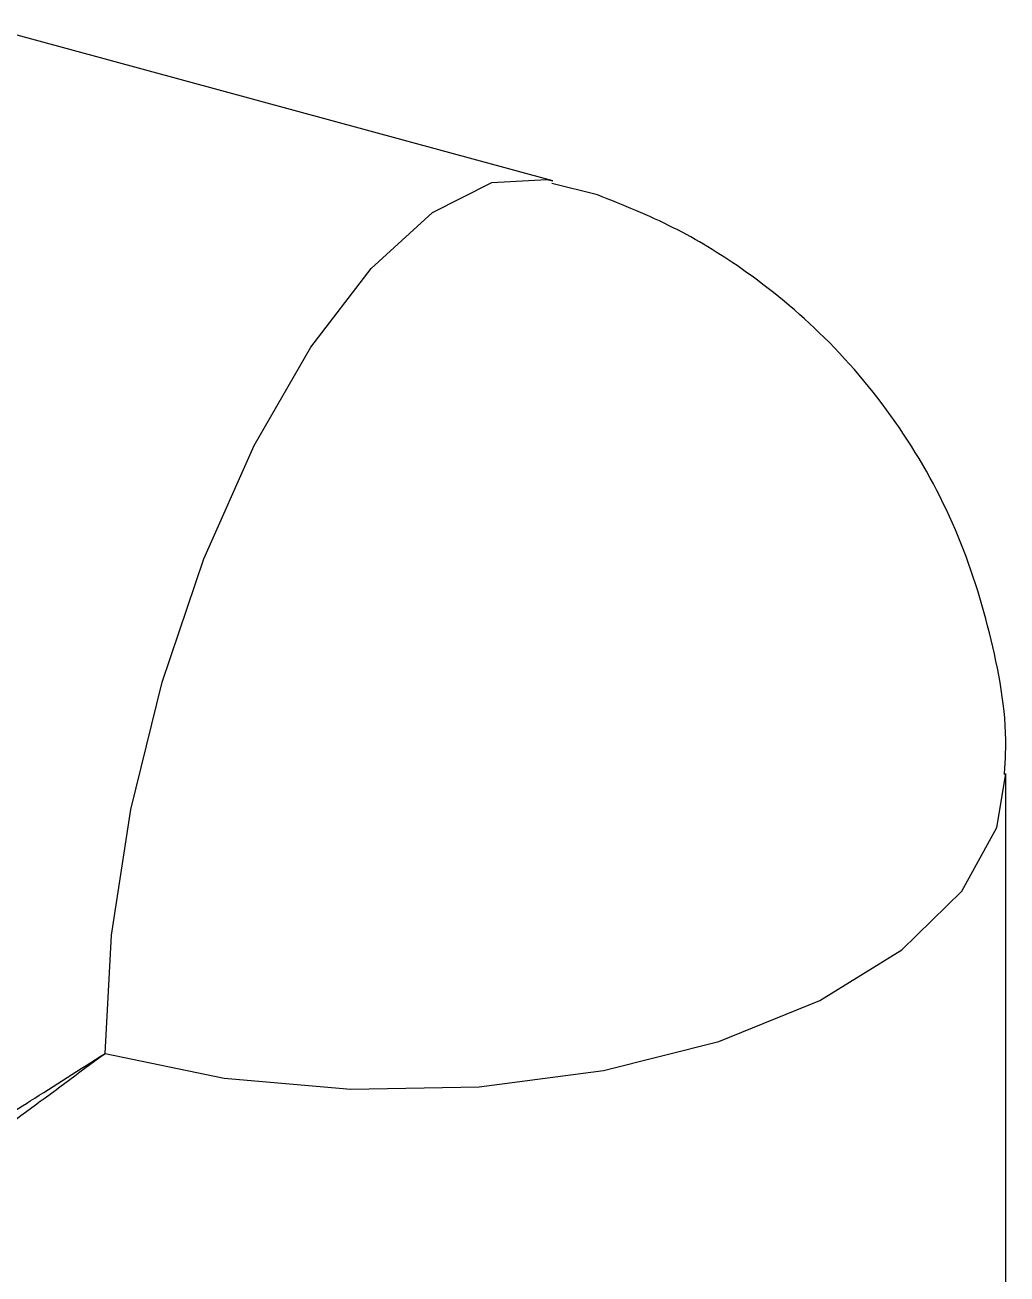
# Model space of a CAD drawing. Header units: millimetres. Extents: x 0 to 3353, y 0 to 2591.
# Drawn here: x 2583.82 to 2598.21, y 2149.82 to 2168.12 of the extents above; entities that cross this region are included whole.
import ezdxf

# ---------------------------------------------------------------- set-up
doc = ezdxf.new("R2010")
doc.units = ezdxf.units.MM
doc.header["$LTSCALE"] = 12

msp = doc.modelspace()

# ---------------------------------------------------------------- linework, layer by layer
at = {"color": 7, "linetype": 'Continuous', "lineweight": 25}
for p, q in [((2591.549, 2165.837), (2583.147, 2168.121)), ((2592.204, 2165.632), (2591.537, 2165.8)), ((2598.189, 2149.352), (2598.189, 2157.152))]:
    msp.add_line(p, q, dxfattribs=at)
at = {"color": 8, "linetype": 'Continuous', "lineweight": 25, "flags": 128}
for points in [[(2584.988, 2153.053), (2585.084, 2154.786), (2585.368, 2156.628), (2585.826, 2158.493), (2586.438, 2160.298), (2587.176, 2161.958), (2588.005, 2163.399), (2588.889, 2164.554), (2589.786, 2165.372), (2590.657, 2165.813), (2591.46, 2165.858), (2591.549, 2165.837)], [(2584.988, 2153.053), (2586.735, 2152.692), (2588.589, 2152.527), (2590.469, 2152.564), (2592.293, 2152.801), (2593.982, 2153.229), (2595.461, 2153.828), (2596.666, 2154.572), (2597.544, 2155.429), (2598.057, 2156.362), (2598.189, 2157.147)]]:
    msp.add_lwpolyline(points, dxfattribs=at)
at = {"color": 7, "linetype": 'Continuous', "lineweight": 25}
msp.add_open_spline([(2598.166, 2157.137), (2598.173, 2157.237), (2598.223, 2157.898), (2598.006, 2159.126), (2597.502, 2160.748), (2596.668, 2162.253), (2595.596, 2163.546), (2594.443, 2164.499), (2593.314, 2165.188), (2592.579, 2165.482), (2592.204, 2165.632)], degree=3, knots=[0, 0, 0, 0, 0.027027, 0.179807, 0.332959, 0.486874, 0.642782, 0.785757, 0.890546, 1, 1, 1, 1], dxfattribs=at)
at = {"color": 8, "linetype": 'Continuous', "lineweight": 25}
for points, knots in [([(2579.894, 2150.367), (2580, 2150.365), (2580.189, 2150.362), (2580.75, 2150.59), (2581.389, 2150.899), (2582.154, 2151.315), (2582.998, 2151.807), (2583.927, 2152.373), (2584.617, 2152.815), (2584.988, 2153.053)], [0, 0, 0, 0, 0.172635, 0.304764, 0.442156, 0.587058, 0.721536, 0.849977, 1, 1, 1, 1]), ([(2580.291, 2150.032), (2580.266, 2149.979), (2580.164, 2149.76), (2581.043, 2150.258), (2582.632, 2151.307), (2584.203, 2152.471), (2584.988, 2153.053)], [0, 0, 0, 0, 0.0896065, 0.3729727, 0.6864698, 1, 1, 1, 1])]:
    msp.add_open_spline(points, degree=3, knots=knots, dxfattribs=at)

doc.saveas('drawing.dxf')
